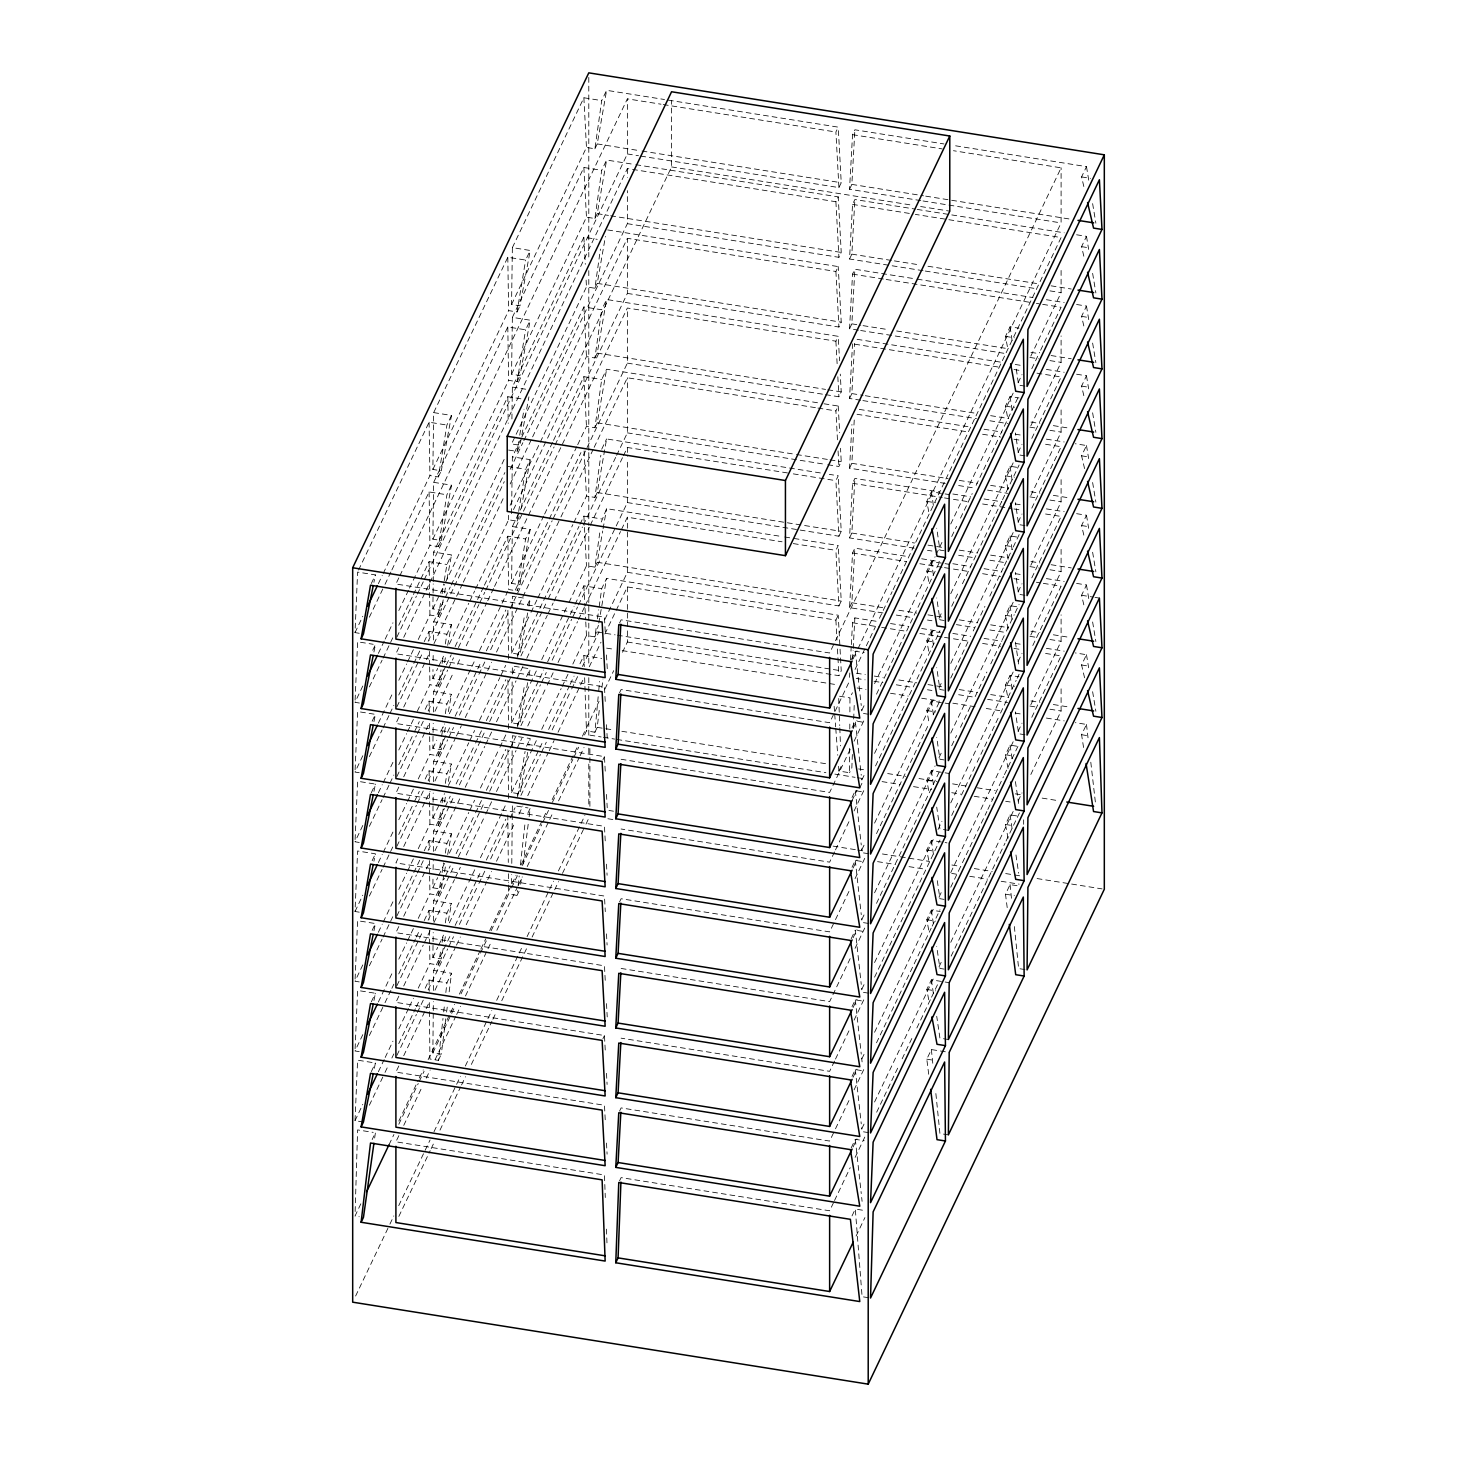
<?xml version="1.0" encoding="UTF-8"?>
<svg xmlns="http://www.w3.org/2000/svg" width="1457" height="1457" viewBox="0 0 1457 1457"><rect width="100%" height="100%" fill="white"/><g stroke="black" fill="none" stroke-linecap="round" stroke-linejoin="round"><path stroke-width="0.75" stroke-dasharray="5 3.75" d="M838.576 766.309L838.922 771.044L849.54 772.72L849.704 744.654M849.777 729.065L849.832 721.27M849.886 711.927L849.959 697.885L852.418 692.749M445.751 1018.807L441.289 1054.231L432.856 1052.883L433.257 1012.761M433.275 1010.539L433.366 1001.615M433.476 990.469L433.676 970.417L451.233 933.627M511.589 883.47L511.68 874.546M511.789 863.4L512.372 805.448M433.676 412.604L451.506 415.445L441.289 470.793L432.856 469.445L433.676 412.604L507.801 257.252L525.613 260.075L530.202 250.477L512.372 247.635L511.553 304.477L519.985 305.824L530.202 250.477M433.676 482.34L451.506 485.163L441.289 540.511L432.856 539.163L433.676 482.34L507.801 326.969L525.613 329.81L530.202 320.194L512.372 317.371L511.553 374.212L519.985 375.542L530.202 320.194M443.201 599.865L441.289 610.246L432.856 608.899L433.221 583.893M433.257 581.616L433.676 552.057L507.801 396.705L521.169 398.836M443.201 669.583L441.289 679.964L432.856 678.616L432.984 669.528M433.111 660.44L433.221 653.61M433.421 639.969L433.676 621.793L444.403 599.301M443.201 739.318L441.289 749.699L432.856 748.352L433.221 723.346M433.385 711.981L433.676 691.51L445.387 666.978M443.201 809.036L441.289 819.417L432.856 818.069L433.221 793.063M433.385 781.699L433.676 761.228L451.233 724.439M443.839 875.311L441.289 889.134L432.856 887.805L432.984 878.698M433.111 869.61L433.257 860.522M433.385 851.416L433.676 830.964L444.403 808.471M443.201 948.489L441.289 958.87L432.856 957.522L433.221 932.516M433.385 921.152L433.676 900.681L444.403 878.207M511.917 418.924L512.372 387.088L583.875 237.218L597.243 239.349M511.553 513.647L512.372 456.824L583.875 306.953L601.705 309.776L606.604 299.486L838.23 336.33L839.56 360.771M512.372 526.542L530.202 529.383L519.985 584.731L511.553 583.383L512.372 526.542L519.238 512.172M527.653 612.942L519.985 654.448L511.553 653.1L512.372 596.277L525.74 598.39M527.653 682.659L519.985 724.184L511.553 722.836L512.154 681.912M512.281 672.824L512.372 665.995L530.202 668.836L528.927 675.757M527.653 752.395L519.985 793.901L511.553 792.553L512.372 735.73L530.202 738.553L528.927 745.474M355.144 1211.514L357.602 1129.903L373.192 1132.38M852.363 754.471L851.853 767.857L849.54 772.72M853.365 727.735L854.203 705.425M359.223 633.285L355.016 632.611L357.602 572.091L375.414 574.914L373.921 582.308M355.107 700.088L357.602 641.808L373.192 644.285M355.107 769.824L357.602 711.544L375.414 714.367L373.921 721.761M355.107 839.542L357.602 781.262L375.414 784.103L373.921 791.479M359.223 912.173L355.016 911.517L357.602 850.997L375.414 853.82L373.921 861.196M355.107 978.995L357.602 920.715L375.414 923.556L373.921 930.932M355.107 1048.712L357.602 990.45L375.414 993.273L373.921 1000.649M363.449 1122.036L355.016 1120.688L357.602 1060.168L375.414 1063.009L373.921 1070.385M920.806 200.611L849.54 189.283L852.545 134.663L854.877 129.782L943.954 143.952M849.54 189.283L851.853 184.402L854.877 129.782M923.028 270.692L849.54 259L852.545 204.381L854.877 199.518L914.996 209.079M849.54 259L851.853 254.137L854.877 199.518M858.446 330.156L849.54 328.736L852.545 274.116L854.877 269.235L879.372 273.133M849.54 328.736L851.853 323.855L854.877 269.235M860.668 400.238L849.54 398.453L852.545 343.834M849.54 398.453L851.853 393.59L854.64 343.342M945.302 483.414L849.54 468.189L851.944 424.497M849.54 468.189L851.853 463.308L854.385 417.43M914.122 548.178L849.54 537.906L852.545 483.287L854.877 478.424L939.51 491.883M849.54 537.906L851.853 533.043L854.877 478.424M882.942 612.942L849.54 607.642L852.545 553.023L854.877 548.142L908.33 556.647M849.54 607.642L851.853 602.761L854.877 548.142M849.54 677.359L849.777 672.988M850.506 659.894L851.216 646.781M851.343 644.595L852.545 622.74L854.877 617.877L877.15 621.41M852.582 659.384L853.073 650.642M853.183 648.456L854.877 617.877M584.512 734.965L586.461 730.886L594.911 732.234L598.299 695.317M598.736 690.709L599.574 681.475M429.433 1011.632L429.924 1059.02L438.357 1060.368L443.001 1018.388M443.711 1011.923L444.604 1003.855M445.842 992.545L446.917 982.856L451.506 973.258L433.676 970.417M491.136 930.713L508.62 894.052L517.071 895.399L517.599 890.555M518.127 885.71L519.202 876.021M520.459 864.711L525.085 822.731M594.911 732.234L597.224 727.371L599.574 707.556M601.923 687.74L602.961 678.944M446.607 1012.05L447.681 1003.618M449.157 991.816L451.506 973.258M520.623 884.199L521.697 875.766M523.172 863.965L528.29 823.46M529.146 816.721L530.202 808.289L526.542 815.975M374.668 1138.026L375.414 1132.726L372.154 1139.593M511.553 304.477L586.461 147.448L594.911 148.796L601.705 100.606L606.604 90.316L664.519 99.513M511.553 374.212L586.461 217.166L594.911 218.514L601.705 170.323L606.604 160.033L633.34 164.295M521.26 438.357L519.985 445.277L511.553 443.93L586.461 286.902L594.911 288.249L600.43 249.092M547.541 438.193L586.461 356.619L594.911 357.967L601.705 309.776M577.701 444.713L586.461 426.355L594.911 427.702L601.705 379.512L606.604 369.222L818.178 402.861M573.821 522.589L586.461 496.072L594.911 497.42L600.849 455.258M568.958 602.506L586.461 565.808L594.911 567.137L600.011 531.004M601.286 521.97L606.604 508.675L782.555 536.65M572.838 664.082L586.461 635.525L594.911 636.873L596.605 624.816M597.461 618.806L598.736 609.773M599.155 606.749L601.705 588.683L606.604 578.393L838.23 615.218L839.924 646.343M383.227 573.457L429.924 475.583L438.357 476.913L446.917 425.043L451.506 415.445M409.49 588.136L429.924 545.3L438.357 546.648L446.917 494.779L451.506 485.163M418.25 639.496L429.924 615.036L438.357 616.366L441.034 600.157M442.108 593.673L443.711 583.947M444.239 580.706L446.917 564.496L451.506 554.898L433.676 552.057M417.285 711.271L429.924 684.754L438.357 686.101L441.034 669.892M442.108 663.409L443.183 656.925M445.314 643.958L446.917 634.232L451.506 624.616L433.676 621.793M418.25 778.949L429.924 754.471L438.357 755.819L441.034 739.61M441.58 736.368L443.183 726.642M445.314 713.675L446.917 703.95L451.506 694.352L433.676 691.51M432.856 469.445L508.62 310.614L517.071 311.944L525.613 260.075M418.25 848.684L429.924 824.207L438.357 825.554L441.034 809.345M442.108 802.862L443.183 796.378M445.314 783.411L446.917 773.685L451.506 764.069L433.676 761.228M432.856 539.163L508.62 380.332L517.071 381.679L525.613 329.81M418.25 918.402L429.924 893.924L438.357 895.272L441.034 879.063M442.108 872.579L443.711 862.854M445.314 853.128L446.917 843.403L451.506 833.805L433.676 830.964M508.62 450.067L517.071 451.397L518.674 441.671M519.73 435.188L524.01 409.253M418.25 988.137L429.924 963.66L438.357 965.008L441.034 948.798M442.108 942.315L443.183 935.831M445.314 922.864L446.917 913.138L451.506 903.522L433.676 900.681M475.601 589.029L508.62 519.785L517.071 521.132L518.127 514.649M518.674 511.407L525.613 469.263L530.202 459.647L512.372 456.824M530.202 529.383L525.613 538.981L517.071 590.85L519.985 584.731M517.599 657.344L524.556 615.2M517.599 727.061L524.556 684.917M517.599 796.797L525.085 751.411M594.911 148.796L597.224 143.915L606.604 90.316M594.911 218.514L597.224 213.651L606.604 160.033M594.911 288.249L597.224 283.368L605.438 236.471M594.911 357.967L597.224 353.104L606.604 299.486M594.911 427.702L597.224 422.821L606.604 369.222M594.911 497.42L597.224 492.557L606.604 438.939L820.418 472.942M594.911 567.137L597.224 562.275L602.706 531.004M603.089 528.764L606.604 508.675M594.911 636.873L598.408 625.308M598.791 623.068L606.604 578.393M444.476 592.944L445.751 586.024M447.026 579.103L451.506 554.898M444.476 662.662L445.751 655.759M447.681 645.378L451.506 624.616M444.476 732.397L445.751 725.477M448.319 711.635L451.506 694.352M444.476 802.115L445.751 795.194M448.319 781.371L451.506 764.069M521.897 434.896L528.927 396.85M444.476 871.851L445.751 864.93M447.681 854.549L451.506 833.805M521.26 508.074L530.202 459.647M444.476 941.568L445.751 934.647M448.319 920.824L451.506 903.522M528.927 606.021L530.202 599.1L526.542 606.786M373.921 652.026L375.414 644.65L372.154 651.516M358.568 570.033L429.087 422.22L446.917 425.043M512.372 247.635L583.875 97.765L601.705 100.606M371.335 583.492L375.414 574.914M355.016 632.611L362.793 616.293M378.365 583.656L382.244 575.497M369.35 617.185L384.047 586.388M385.012 584.33L390.895 572.018M391.878 569.96L429.087 491.938L446.917 494.779M512.372 317.371L583.875 167.5L601.705 170.323M438.357 476.913L441.289 470.793M517.071 311.944L519.985 305.824M398.836 577.864L395.903 584.002L604.455 617.167L605.292 632.739M399.819 575.825L627.366 98.857L661.004 104.194M362.793 686.01L355.016 702.329L363.449 703.676M378.365 653.392L384.193 641.153M385.176 639.113L392.953 622.795M398.799 610.556L408.525 590.176M369.35 686.903L382.08 660.221M383.064 658.163L393.827 635.58M398.726 625.308L412.44 596.569M413.424 594.511L429.087 561.673L446.917 564.496M438.357 546.648L441.289 540.511M517.071 381.679L519.985 375.542M396.887 637.055L416.411 596.113M417.394 594.074L423.259 581.798M424.224 579.74L627.366 153.95L627.366 98.857M398.836 647.6L395.903 653.738L604.455 686.903L605.292 702.456M403.716 637.365L425.207 592.325M426.173 590.285L627.366 168.575L835.899 201.74L838.23 196.877L635.562 164.641M372.154 721.233L375.414 714.367M362.793 755.746L355.016 772.064L359.223 772.72M378.365 723.109L392.953 692.53M398.799 680.292L406.576 663.973M407.541 661.933L413.387 649.695M432.856 608.899L444.512 584.457M445.478 582.418L504.741 458.208M369.35 756.638L382.08 729.939M383.064 727.881L388.946 715.569M389.911 713.511L393.827 705.297M398.726 695.044L420.272 649.877M424.206 641.663L429.087 631.391L446.917 634.232M445.387 597.261L450.249 587.025M451.233 584.986L504.869 472.56M438.357 616.366L441.289 610.246M517.071 451.397L519.985 445.277M396.887 706.791L423.259 651.516M428.139 641.28L504.304 481.611M510.169 469.318L522.863 442.709M523.846 440.67L627.366 223.668L627.366 190.612M398.836 717.318L395.903 723.455L604.455 756.62L605.42 774.414M403.716 707.082L430.088 651.807M433.986 643.63L462.306 584.257M463.29 582.217L504.304 496.236M510.169 483.961L531.659 438.921M532.625 436.863L627.366 238.311L835.899 271.476L838.23 266.595L606.604 229.769M371.335 792.681L375.414 784.103M510.15 505.269L671.568 166.918L671.568 100.606M362.793 825.463L355.016 841.782L359.223 842.456M378.365 792.845L382.244 784.686M383.227 782.646L392.953 762.248M398.799 750.009L406.576 733.691M407.541 731.651L413.387 719.43M432.856 678.616L437.701 668.435M438.684 666.414L443.529 656.215M449.357 644.012L468.79 603.271M469.773 601.249L474.618 591.068M513.501 509.586L546.575 440.233M369.35 826.356L382.08 799.674M383.064 797.616L388.946 785.287M389.911 783.247L393.827 775.033M398.726 764.761L413.424 733.964M414.407 731.924L419.306 721.652M425.171 709.34L429.087 701.127L446.917 703.95M446.352 664.938L451.233 654.721M455.13 646.544L476.585 601.559M477.568 599.519L483.414 587.262M484.398 585.222L507.801 536.158L525.613 538.981M520.222 510.114L552.531 442.363M553.514 440.324L583.875 376.671L601.705 379.512M438.357 686.101L441.289 679.964M517.071 521.132L519.985 514.995M396.887 776.508L416.411 735.566M417.394 733.527L423.259 721.251M428.139 711.016L447.663 670.074M448.647 668.016L453.528 657.781M458.409 647.545L478.916 604.564M479.899 602.506L484.78 592.27M485.746 590.231L554.115 446.935M555.099 444.895L627.366 293.403L627.366 238.311M398.836 787.053L395.903 793.191L604.455 826.356L605.42 844.131M403.716 776.818L425.207 731.778M426.173 729.72L429.105 723.583M434.969 711.307L453.528 672.405M457.425 664.228L460.357 658.072M466.222 645.797L486.729 602.816M487.713 600.758L493.559 588.482M494.542 586.424L627.366 308.028L835.899 341.193L838.23 336.33M372.154 860.686L375.414 853.82M355.016 911.517L362.793 895.199M378.365 862.562L382.244 854.403M383.227 852.363L392.953 831.983M398.799 819.745L406.576 803.426M407.541 801.386L413.387 789.148M432.856 748.352L436.736 740.211M440.615 732.051L444.512 723.91M449.357 713.73L475.601 658.746M479.48 650.605L507.655 591.542M511.553 583.383L543.661 516.088M544.627 514.048L576.735 446.753M369.35 896.073L382.08 869.392M383.064 867.334L393.827 844.75M398.726 834.497L413.424 803.699M414.407 801.641L419.306 791.37M425.171 779.058L429.087 770.844L446.917 773.685M455.13 716.261L481.466 661.077M486.347 650.86L505.852 609.973M515.323 590.103L580.942 452.562M438.357 755.819L441.289 749.699M396.887 846.244L416.411 805.302M417.394 803.244L423.259 790.969M428.139 780.733L447.663 739.792M448.647 737.752L453.528 727.517M459.392 715.223L477.932 676.339M478.916 674.281L484.78 662.006M490.645 649.713L509.185 610.829M510.169 608.771L552.167 520.75M553.132 518.71L627.366 363.121L627.366 308.028M397.852 858.829L395.903 862.908L604.455 896.073L605.292 911.645M403.716 846.535L425.207 801.496M426.173 799.456L430.088 791.26M434.969 781.025L455.476 738.043M456.46 736.004L461.341 725.768M465.238 717.572L486.729 672.533M487.713 670.493L491.61 662.298M496.491 652.062L559.98 519.002M560.945 516.962L593.181 449.412M594.146 447.354L627.366 377.764L815.72 407.705M372.154 930.404L375.414 923.556M601.705 449.23L606.604 438.939M362.793 964.916L355.016 981.235L359.223 981.909M378.365 932.298L382.244 924.139M383.227 922.099L392.953 901.701M398.799 889.462L406.576 873.144M407.541 871.104L413.387 858.883M432.856 818.069L444.512 793.646M448.392 785.487L468.79 742.724M469.773 740.702L474.618 730.503M479.48 720.323L499.878 677.56M500.862 675.538L505.706 665.357M511.553 653.1L530.038 614.362M531.004 612.322L536.85 600.084M537.815 598.044L572.838 524.629M369.35 965.809L382.08 939.109M383.064 937.07L393.827 914.486M398.726 904.214L420.272 859.047M424.206 850.833L429.087 840.58L446.917 843.403M445.387 806.431L450.249 796.214M456.114 783.939L474.636 745.11M475.619 743.07L481.466 730.795M486.347 720.578L505.852 679.691M517.271 655.723L578.975 526.396M579.959 524.338L583.875 516.124L601.705 518.965M438.357 825.554L441.289 819.417M396.887 915.961L416.411 875.02M417.394 872.98L423.259 860.686M428.139 850.451L454.493 795.194M459.392 784.959L484.78 731.724M489.661 721.488L516.033 666.213M520.914 655.978L547.286 600.721M548.251 598.663L582.436 527.015M583.419 524.975L615.637 457.425M616.621 455.367L627.366 432.856L627.366 377.764M398.836 926.506L395.903 932.644L604.455 965.809L605.292 981.362M403.716 916.271L430.088 860.996M434.969 850.761L460.357 797.525M465.238 787.29L484.78 746.348M485.746 744.308L491.61 732.033M496.491 721.798L516.033 680.856M516.998 678.798L522.863 666.523M526.778 658.327L547.286 615.346M548.251 613.288L553.132 603.052M554.115 601.013L589.265 527.325M590.249 525.267L622.485 457.717M623.45 455.677L627.366 447.481L791.06 473.507M371.335 1001.851L375.414 993.273M526.542 676.522L530.202 668.836M362.793 1034.652L355.016 1050.971L359.223 1051.626M378.365 1002.015L392.953 971.437M398.799 959.198L406.576 942.879M407.541 940.84L413.387 928.601M432.856 887.805L437.701 877.624M438.684 875.584L444.512 863.364M449.357 853.183L468.79 812.46M469.773 810.42L474.618 800.239M480.446 788.018L498.913 749.335M499.878 747.295L506.69 733.035M511.553 722.836L536.85 669.819M541.713 659.62L567.975 604.546M369.35 1035.526L384.047 1004.747M385.012 1002.689L390.895 990.359M391.878 988.32L393.827 984.203M398.726 973.95L415.391 939.037M416.356 936.997L419.306 930.823M424.206 920.569L429.087 910.297L446.917 913.138M445.387 876.167L450.249 865.932M456.114 853.675L474.636 814.827M475.619 812.787L481.466 800.53M486.347 790.295L505.852 749.426M517.271 725.459L543.716 670.02M547.632 661.806L574.076 606.385M575.06 604.327L583.875 585.841L601.705 588.683M438.357 895.272L441.289 889.134M396.887 985.697L423.259 930.422M428.139 920.187L454.493 864.912M458.409 856.734L484.78 801.459M489.661 791.224L509.185 750.282M510.169 748.224L516.033 735.949M520.914 725.713L540.438 684.772M541.421 682.732L546.302 672.497M552.167 660.203L571.69 619.261M572.674 617.222L577.555 606.986M578.538 604.928L627.366 502.574L627.366 458.5M398.836 996.224L395.903 1002.361L604.455 1035.526L605.42 1053.32M403.716 985.988L423.259 945.047M424.224 943.007L430.088 930.713M433.986 922.536L454.493 879.536M455.476 877.496L460.357 867.261M466.222 854.968L484.78 816.084M485.746 814.026L491.61 801.751M496.491 791.515L516.033 750.574M516.998 748.534L521.879 738.298M527.744 726.005L546.302 687.121M547.286 685.063L553.132 672.788M558.013 662.553L577.555 621.611M578.538 619.571L584.384 607.278M585.368 605.238L620.518 531.532M621.502 529.492L627.366 517.217L782.081 541.804M371.335 1071.587L375.414 1063.009M526.542 746.239L530.202 738.553M355.016 1120.688L362.793 1104.37M378.365 1071.751L384.193 1059.512M385.176 1057.472L392.953 1041.154M398.799 1028.915L408.525 1008.517M409.49 1006.477L413.387 998.336M432.856 957.522L437.701 947.341M438.684 945.302L443.529 935.121M449.357 922.9L467.824 884.217M468.79 882.177L475.601 867.935M480.446 857.754L505.706 804.792M511.553 792.553L536.85 739.537M541.713 729.338L561.164 688.56M562.147 686.52L567.975 674.281M369.35 1105.262L384.047 1074.465M385.012 1072.407L387.963 1066.251M391.878 1058.037L393.827 1053.939M398.726 1043.667L415.391 1008.772M416.356 1006.714L419.306 1000.558M425.171 988.228L429.087 980.033L446.917 982.856M455.13 925.45L481.466 870.248M486.347 860.031L505.852 819.144M517.271 795.176L538.817 750.009M539.8 747.969L542.751 741.795M548.615 729.483L569.195 686.374M570.161 684.316L574.076 676.103M579.959 663.791L583.875 655.577L601.705 658.418M438.357 965.008L441.289 958.87M640.716 156.081L838.922 187.589L835.899 132.022L838.23 127.141L666.741 99.877M396.887 1055.414L416.411 1014.473M417.394 1012.433L423.259 1000.139M428.139 989.904L447.663 948.962M448.647 946.923L453.528 936.687M459.392 924.412L477.932 885.51M478.916 883.47L484.78 871.177M490.645 858.902L509.185 820M510.169 817.96L515.05 807.724M520.914 795.431L540.438 754.489M541.421 752.449L546.302 742.214M552.167 729.939L570.725 691.037M571.69 688.997L578.538 674.664M582.436 666.468L599.046 631.664M604.892 619.389L627.366 572.31L627.366 517.217M398.836 1065.959L395.903 1072.097L604.455 1105.262L605.292 1120.815M403.716 1055.724L425.207 1010.684M426.173 1008.626L429.105 1002.489M434.969 990.214L455.476 947.214M456.46 945.174L460.357 936.978M466.222 924.703L486.729 881.722M487.713 879.664L491.61 871.486M496.491 861.251L515.05 822.349M518.965 814.153L522.863 805.976M527.744 795.741L548.251 752.741M549.234 750.701L554.115 740.466M558.013 732.27L584.384 677.013M589.265 666.778L600.994 642.209M604.892 634.014L627.366 586.934L835.899 620.099L838.23 615.218M619.553 623.068L621.101 619.826L829.634 652.991L834.515 642.756M838.922 187.589L841.235 182.726L838.23 127.141M398.836 1121.052L418.359 1080.111M419.343 1078.053L423.259 1069.875M428.139 1059.64L449.612 1014.6M450.595 1012.56L454.493 1004.365M459.392 994.129L479.899 951.148M480.865 949.09L485.746 938.854M489.661 930.677L511.152 885.637M512.117 883.598L516.033 875.402M520.914 865.167L547.286 809.892M552.167 799.656L577.555 746.439M582.436 736.204L599.046 701.4M604.892 689.125L613.688 670.694M622.485 652.262L627.366 642.027L627.366 628.805M360.844 1203.81L355.016 1216.049L359.223 1216.722M389.055 1144.674L393.936 1134.475M398.799 1124.276L418.25 1083.498M419.215 1081.458L424.096 1071.259M432.856 1052.883L455.185 1006.058M461.031 993.838L479.48 955.136M480.446 953.115L486.274 940.894M511.553 887.914L517.381 875.693M522.262 865.494L541.713 824.698M542.678 822.659L548.524 810.42M552.422 802.279L572.838 759.443M573.821 757.403L578.684 747.204M398.854 1135.659L395.903 1141.814L604.455 1174.979L605.292 1197.545M403.753 1125.387L422.366 1086.357M426.282 1078.144L430.197 1069.93M435.097 1059.658L455.677 1016.531M456.66 1014.473L460.576 1006.259M465.475 995.987L487.039 950.802M488.004 948.762L490.954 942.588M496.837 930.276L517.399 887.149M518.382 885.091L522.298 876.877M527.197 866.605L548.761 821.42M549.744 819.362L552.677 813.206M558.559 800.876L579.139 757.749M580.105 755.691L584.038 747.477M438.357 1060.368L441.289 1054.231M517.071 895.399L519.02 891.302M619.553 692.785L621.101 689.543L829.634 722.708L850.141 679.727M627.366 223.668L838.922 257.324L841.235 252.443L838.23 196.877M602.907 759.88L604.455 756.62M355.617 1296.02L388.928 1226.193M389.911 1224.135L393.827 1215.921M398.726 1205.649L430.088 1139.939M434.004 1131.725L460.448 1076.286M465.348 1066.014L491.792 1010.575M496.691 1000.303L522.171 946.904M527.07 936.651L548.615 891.465M549.599 889.407L553.514 881.194M558.413 870.922L584.876 815.483M398.854 1216.395L430.197 1150.666M431.181 1148.608L434.113 1142.452M439.996 1130.122L460.576 1086.995M461.559 1084.955L465.475 1076.723M471.358 1064.411L491.938 1021.284M492.903 1019.226L495.854 1013.07M501.736 1000.74L527.197 947.341M532.096 937.07L553.66 891.884M554.643 889.826L558.559 881.612M562.475 873.399L585.004 826.155M585.987 824.116L588.938 817.942M627.366 293.403L838.922 327.042L841.235 322.179L838.23 266.595M825.554 394.647L838.922 396.778L841.235 391.897L840.27 374.121M837.465 439.814L835.899 410.91L838.23 406.048L820.418 403.207M619.553 901.974L621.101 898.732L829.634 931.879L834.515 921.644M827.776 464.728L838.922 466.495L841.235 461.632L840.525 448.282M627.366 502.574L838.922 536.231L835.899 480.646L838.23 475.765L829.324 474.363M838.922 536.231L841.235 531.35L838.23 475.765M602.907 1038.768L604.455 1035.526M627.366 572.31L838.922 605.948L835.899 550.364L838.23 545.501L793.683 538.416M838.922 605.948L841.235 601.085L838.23 545.501M835.498 640.698L1061.097 167.828L953.461 150.708M619.553 1111.145L621.101 1107.903L829.634 1141.068L834.515 1130.832M627.366 642.027L838.922 675.684L841.235 670.803L840.033 648.565M851.198 659.802L855.295 651.224L864.201 652.645M928.71 511.644L926.798 501.354L931.387 491.756L949.199 494.579M1007.406 346.675L1005.494 336.385L1010.083 326.787L1018.989 328.207M1083.826 186.514L1081.586 176.916L1086.485 166.626L952.86 145.372M853.073 658.946L856.989 650.769M857.954 648.711L1061.097 222.921L1061.097 167.828M855.04 669.492L875.548 626.492M879.445 618.314L892.139 591.688M893.123 589.648L1061.097 237.546L915.342 214.379M619.553 1180.88L621.101 1177.62L829.634 1210.785L833.568 1202.571M852.017 727.826L855.295 720.96L861.251 775.215M928.71 581.379L926.798 571.089L931.387 561.473L949.199 564.314M1007.406 416.411L1005.494 406.121L1010.083 396.504L1018.989 397.925M1083.826 256.232L1081.586 246.634L1086.485 236.344L1075.357 234.577M853.073 728.682L856.989 720.487M861.87 710.251L864.802 704.113M874.564 683.643L935.121 556.72M936.086 554.68L941.951 542.386M950.747 523.974L1013.234 392.953M1018.115 382.717L1022.031 374.54M1030.828 356.109L1061.097 292.657L1061.097 268.398M838.922 771.044L841.235 766.163M850.141 749.444L829.634 792.426L621.101 759.279M854.057 741.249L864.802 718.738M876.513 694.169L940.002 561.109M951.712 536.54L956.593 526.305M960.509 518.127L972.22 493.559M976.135 485.363L990.778 454.675M991.762 452.617L999.575 436.244M1000.54 434.204L1019.099 395.302M1031.793 368.694L1039.606 352.321M1040.589 350.263L1061.097 307.281L1036.419 303.347M852.017 797.544L855.295 790.677L864.201 792.098M928.71 651.097L926.798 640.807L931.387 631.209L940.293 632.611M1008.044 489.552L1005.494 475.838L1010.083 466.24L1018.989 467.661M1083.826 325.967L1081.586 316.369L1086.485 306.079L1075.357 304.294M852.108 800.458L856.989 790.222M861.87 779.987L864.802 773.831M874.564 753.36L934.137 628.495M939.018 618.26L941.951 612.122M950.747 593.691L1013.234 462.689M1018.115 452.453L1022.031 444.258M1030.828 425.826L1061.097 362.374L1061.097 335.93M859.776 787.836L862.089 782.974L861.67 779.094M834.515 851.926L829.634 862.162L621.101 828.997M835.498 849.886L850.141 819.18M854.057 810.984L864.802 788.474M875.548 765.945L940.002 630.845M951.712 606.276L957.577 594.001M962.458 583.765L976.135 555.099M977.101 553.059L1001.524 501.882M1002.507 499.824L1019.099 465.02M1031.793 438.411L1061.097 376.999L1036.419 373.083M852.017 867.279L855.295 860.413L864.201 861.834M928.71 720.814L926.798 710.542L931.387 700.926L949.199 703.767M1008.044 559.288L1005.494 545.574L1010.083 535.957L1018.989 537.378M1083.826 395.685L1081.586 386.087L1086.485 375.797L1075.357 374.03M853.073 868.135L856.989 859.94M861.87 849.704L864.802 843.567M874.564 823.096L934.137 698.231M939.018 687.995L941.951 681.84M950.747 663.427L1013.234 532.406M1018.115 522.171L1022.031 513.993M1030.828 495.562L1061.097 432.11L1061.097 407.851M835.498 919.604L850.141 888.897M855.04 878.662L864.802 858.191M876.513 833.623L929.256 723.091M933.154 714.895L940.002 700.562M950.747 678.051L969.287 639.149M973.203 630.972L984.914 606.403M989.795 596.168L1003.472 567.502M1004.456 565.462L1012.269 549.089M1013.234 547.031L1020.082 532.697M1031.793 508.147L1061.097 446.734L1043.157 443.875M851.198 938.709L855.295 930.131L861.251 984.404M928.71 790.55L926.798 780.26L931.387 770.662L949.199 773.485M1008.044 629.005L1005.494 615.291L1010.083 605.693L1018.989 607.114M1084.573 468.608L1081.586 455.822L1086.485 445.532L1075.357 443.748M853.073 937.853L856.989 929.675M861.87 919.44L864.802 913.284M874.564 892.813L935.121 765.908M939.018 757.713L941.951 751.575M950.747 733.144L1013.234 602.142M1018.115 591.906L1022.031 583.711M1030.828 565.28L1061.097 501.827L1061.097 477.586M850.141 958.615L829.634 1001.615L621.101 968.45M855.04 948.38L864.802 927.909M876.513 903.358L932.189 786.671M933.154 784.631L940.002 770.298M951.712 745.729L956.593 735.494M960.509 727.298L970.271 706.827M975.152 696.592L986.881 672.041M990.778 663.846L1005.421 633.139M1006.405 631.1L1014.218 614.708M1015.201 612.668L1019.099 604.473M1031.793 577.864L1061.097 516.452L1043.157 513.611M852.017 1006.714L855.295 999.866L864.201 1001.287M928.71 860.267L926.798 849.996L931.387 840.379L946.977 842.856M1007.406 695.317L1005.494 685.027L1010.083 675.411L1018.989 676.831M1083.826 535.138L1081.586 525.54L1086.485 515.25L1075.357 513.483M853.073 1007.588L856.989 999.393M861.87 989.157L864.802 983.02M874.564 962.549L934.137 837.666M938.035 829.488L941.951 821.293M950.747 802.88L1013.234 671.859M1018.115 661.624L1022.031 653.428M1030.828 635.015L1061.097 571.545L1061.097 547.304M834.515 1061.097L829.634 1071.332L621.101 1038.167M835.498 1059.057L850.141 1028.351M854.057 1020.155L864.802 997.644M874.564 977.173L940.002 840.015M951.712 815.446L957.577 803.171M961.474 794.976L976.135 764.269M977.101 762.23L999.575 715.15M1000.54 713.092L1016.166 680.346M1017.15 678.306L1019.099 674.209M1032.776 645.542L1061.097 586.188L1036.419 582.254M852.017 1076.45L855.295 1069.584L864.201 1071.004M928.71 930.003L926.798 919.713L931.387 910.115L940.293 911.517M1008.044 768.458L1005.494 754.744L1010.083 745.146L1018.989 746.549M1083.826 604.855L1081.586 595.276L1086.485 584.986L1075.357 583.201M853.073 1077.306L856.989 1069.128M861.87 1058.893L864.802 1052.737M874.564 1032.266L934.137 907.401M939.018 897.166L941.951 891.028M950.747 872.597L1013.234 741.595M1018.115 731.359L1022.031 723.164M1030.828 704.733L1061.097 641.28L1061.097 614.836M835.498 1128.774L850.141 1098.068M854.057 1089.891L864.802 1067.362M876.513 1042.811L931.205 928.164M932.189 926.124L940.002 909.751M950.747 887.222L961.474 864.711M962.458 862.653L986.881 811.476M987.846 809.436L1003.472 776.69M1004.456 774.632L1018.115 745.984M1031.793 717.318L1061.097 655.905L1043.157 653.046M851.198 1147.897L855.295 1139.319L864.201 1140.74M928.71 999.721L926.798 989.449L931.387 979.832L949.199 982.674M1008.044 838.194L1005.494 824.48L1010.083 814.864L1018.989 816.284M1084.573 677.796L1081.586 664.993L1086.485 654.703L1075.357 652.936M853.073 1147.041L856.989 1138.846M861.87 1128.61L864.802 1122.473M874.564 1102.002L934.137 977.119M939.018 966.883L941.951 960.746M950.747 942.333L1013.234 811.312M1018.115 801.077L1022.031 792.881M1030.828 774.468L1061.097 710.998L1061.097 686.757M834.533 1200.513L850.214 1167.658M855.113 1157.386L864.912 1136.861M876.677 1112.201L898.222 1067.016M902.156 1058.802L912.92 1036.218M916.854 1028.005L930.568 999.247M931.551 997.189L938.399 982.819M951.148 956.12L1005.02 843.148M1006.004 841.09L1019.718 812.35M852.017 1215.903L855.295 1209.037L861.251 1285.73M928.71 1074.264L926.798 1059.166L931.387 1049.568L949.199 1052.391M1007.206 907.62L1005.494 894.197L1010.083 884.599L1018.989 886.002M1083.571 747.514L1081.586 734.729L1086.485 724.439L1075.357 722.654M856.097 1236.064L864.912 1217.597M663.245 104.558L835.899 132.022M852.545 134.663L942.242 148.924M1081.586 176.916L1090.492 178.337M597.224 143.915L639.769 150.69M642.009 151.036L841.235 182.726M851.853 184.402L923.501 195.803M925.741 196.149L1069.019 218.932M627.366 153.95L638.494 155.717M923.028 200.975L1061.097 222.921M671.568 166.918L911.645 205.091M920.624 206.53L949.782 211.156M917.236 209.426L1064.211 232.81M852.545 204.381L913.102 214.015M1081.586 246.634L1088.27 247.708M597.224 213.651L608.425 215.417M610.665 215.782L841.235 252.443M851.853 254.137L892.158 260.548M894.398 260.894L919.021 264.81M927.982 266.249L1039.916 284.042M1051.098 285.827L1071.259 289.014M925.25 271.038L1036.601 288.759M1049.951 290.872L1061.097 292.657M881.594 273.497L914.996 278.797M917.236 279.161L1033.031 297.574M1046.399 299.705L1064.211 302.528M852.545 274.116L883.944 279.107M886.184 279.471L1034.179 303.001M1081.586 316.369L1088.27 317.426M1005.494 336.385L1014.4 337.805M597.224 283.368L841.235 322.179M851.853 323.855L860.814 325.293M863.054 325.64L887.677 329.555M896.638 330.976L1006.332 348.423M1030.955 352.339L1037.675 353.414M1051.098 355.544L1071.259 358.75M860.668 330.502L1005.421 353.523M1029.917 357.42L1038.823 358.841M1049.951 360.608L1061.097 362.374M857.098 339.317L1001.851 362.338M1015.219 364.469L1021.903 365.525M1046.399 369.422L1064.211 372.264M854.785 344.198L1000.54 367.383M1013.999 369.513L1020.738 370.588M1081.586 386.087L1088.27 387.161M1024.963 386.123L1018.643 385.122L1015.966 366.891M1005.494 406.121L1014.4 407.541M597.224 353.104L825.573 389.401M827.813 389.766L841.235 391.897M851.853 393.59L863.054 395.375M865.294 395.721L977.228 413.515M990.651 415.664L1008.572 418.505M1030.955 422.075L1039.916 423.495M1053.338 425.626L1069.019 428.121M627.366 363.121L823.332 394.301M862.89 400.584L976.463 418.651M989.831 420.763L1007.643 423.605M1029.917 427.138L1036.601 428.212M1049.951 430.325L1061.097 432.11M859.32 409.399L970.69 427.101M984.04 429.232L1001.851 432.073M1015.219 434.186L1021.903 435.261M1046.399 439.158L1064.211 441.981M817.96 408.069L835.899 410.91M857.026 414.28L966.92 431.746M982.601 434.241L1000.54 437.1M1013.999 439.231L1020.738 440.305M1081.586 455.822L1088.27 456.879M1024.963 455.841L1018.643 454.839L1015.42 432.966M512.372 387.088L525.74 389.219M1005.494 475.838L1014.4 477.259M597.224 422.821L794.229 454.147M796.469 454.511L827.813 459.483M830.053 459.847L841.235 461.632M851.853 463.308L948.125 478.625M959.325 480.409L977.228 483.25M990.651 485.381L1008.572 488.241M1030.955 491.792L1039.916 493.213M1053.338 495.362L1069.019 497.839M627.366 432.856L825.554 464.364M958.651 485.545L974.241 488.022M987.609 490.135L1007.643 493.322M1029.917 496.873L1036.601 497.93M1049.951 500.061L1061.097 501.827M952.86 493.996L970.69 496.837M984.04 498.968L1001.851 501.791M1015.219 503.922L1021.903 504.978M1046.399 508.875L1064.211 511.717M793.3 473.871L835.899 480.646M852.545 483.287L942.242 497.547M944.482 497.912L951.221 498.986M953.461 499.332L969.16 501.827M982.601 503.976L1011.759 508.602M1013.999 508.967L1020.738 510.041M1081.586 525.54L1088.27 526.596M926.798 501.354L935.704 502.774M1024.963 525.576L1018.643 524.575L1015.42 502.701M507.801 466.422L525.613 469.263M1005.494 545.574L1012.178 546.63M597.224 492.557L841.235 531.35M851.853 533.043L914.541 543.006M927.982 545.137L943.644 547.632M959.325 550.127L977.228 552.968M990.651 555.117L1008.572 557.958M1030.955 561.528L1039.916 562.948M1051.098 564.715L1071.259 567.92M944.154 550.746L939.929 550.09L936.724 528.199M927.472 550.309L931.934 551.019M958.651 555.263L974.241 557.74M989.831 560.216L1005.421 562.693M1029.917 566.591L1038.823 568.011M1049.951 569.778L1061.097 571.545M784.777 536.996L791.461 538.07M921.68 558.778L939.51 561.601M952.86 563.732L970.69 566.554M984.04 568.685L1001.851 571.526M1015.219 573.639L1021.903 574.714M1046.399 578.611L1064.211 581.434M793.3 543.588L835.899 550.364M852.545 553.023L906.363 561.582M919.822 563.713L942.242 567.283M944.482 567.629L951.221 568.704M953.461 569.068L969.16 571.563M982.601 573.694L1000.54 576.553M1013.999 578.684L1020.738 579.759M1081.586 595.276L1092.714 597.042M1094.954 597.388L1099.398 598.098M926.798 571.089L933.482 572.146M1024.963 595.294L1018.643 594.292L1015.42 572.419M1005.494 615.291L1012.178 616.366M597.224 562.275L841.235 601.085M851.853 602.761L885.437 608.097M898.878 610.246L916.781 613.087M927.982 614.872L943.644 617.367M959.325 619.862L977.228 622.704M990.651 624.834L1008.572 627.694M1030.955 631.245L1039.916 632.666M1053.338 634.797L1069.019 637.292M944.154 620.482L939.929 619.808L936.724 597.935M896.31 615.073L911.882 617.549M927.472 620.026L931.934 620.737M956.429 624.634L974.241 627.475M989.831 629.952L1005.421 632.429M1029.917 636.327L1036.601 637.383M1049.951 639.514L1061.097 641.28M890.5 623.541L908.33 626.364M921.68 628.495L939.51 631.336M952.86 633.449L970.69 636.29M984.04 638.421L1001.851 641.244M1015.219 643.375L1021.903 644.431M1046.399 648.329L1064.211 651.17M852.545 622.74L879.463 627.02M881.704 627.384L906.363 631.3M919.822 633.449L942.242 637M944.482 637.365L951.221 638.439M953.461 638.785L969.16 641.28M982.601 643.429L1000.54 646.271M1013.999 648.42L1020.738 649.494M1081.586 664.993L1088.27 666.049M926.798 640.807L933.482 641.881M512.846 590.176L508.62 589.52L507.801 536.158M1005.494 685.027L1014.4 686.447M597.224 631.992L615.127 634.851M617.367 635.197L841.235 670.803M856.334 673.207L865.294 674.627M874.255 676.048L883.197 677.469M898.878 679.964L916.781 682.823M927.982 684.59L943.644 687.085M959.325 689.58L977.228 692.421M990.651 694.57L1008.572 697.411M1030.955 700.963L1039.916 702.401M1053.338 704.532L1069.019 707.027M944.154 690.199L939.929 689.525L936.724 667.652M856.224 678.434L865.13 679.836M874.036 681.257L882.942 682.677M896.31 684.808L911.882 687.285M927.472 689.762L931.934 690.472M958.651 694.716L974.241 697.193M987.609 699.324L1007.643 702.511M1029.917 706.044L1036.601 707.119M1049.951 709.231L1061.097 710.998M606.604 648.128L613.288 649.185M622.194 650.605L838.23 684.954M857.098 687.959L866.004 689.361M890.5 693.259L908.33 696.1M921.68 698.231L939.51 701.054M952.86 703.185L977.356 707.082M986.28 708.484L1001.851 710.98M1015.219 713.092L1021.903 714.167M1046.399 718.064L1064.211 720.887M839.56 696.227L849.959 697.885M1081.586 734.729L1088.27 735.785M926.798 710.542L935.704 711.963M1024.963 734.747L1018.643 733.745L1015.42 711.872M868.427 714.258L862.089 713.238L861.67 709.359M857.517 721.306L864.201 722.381M1005.494 754.744L1012.178 755.819M944.154 759.935L939.929 759.261L936.724 737.388M597.224 727.371L612.905 729.848M621.848 731.287L827.813 764.033M858.574 768.932L865.294 769.988M887.677 773.558L905.58 776.399M919.021 778.53L936.924 781.389M952.605 783.866L966.027 786.015M977.228 787.782L995.131 790.641M1015.292 793.846L1021.994 794.903M1042.156 798.108L1057.818 800.603M926.798 780.26L933.482 781.334M589.903 735.148L601.14 736.951M603.398 737.297L614.635 739.081M616.876 739.446L825.882 772.684M834.879 774.104L855.095 777.328M857.335 777.692L864.092 778.748M882.068 781.608L900.044 784.467M913.521 786.616L931.497 789.475M951.731 792.699L960.728 794.12M974.205 796.269L992.181 799.128M1005.676 801.277L1010.156 801.987M1005.494 824.48L1012.178 825.536M948.38 830.326L939.929 828.978L936.724 807.105M926.798 849.996L933.482 851.052M608.953 810.474L613.452 811.185M833.094 846.116L855.514 849.686M857.754 850.05L864.475 851.107M882.414 853.966L898.095 856.461M900.353 856.807L929.475 861.451M951.895 865.003L960.855 866.441M974.314 868.572L992.235 871.432M1005.694 873.563L1012.415 874.637M1014.655 874.983L1021.375 876.058M1037.074 878.553L1102.075 888.897M868.427 853.693L862.089 852.691L861.67 848.812M607.897 818.743L614.635 819.817M877.569 861.633L895.545 864.493M909.041 866.642L924.758 869.137M951.731 873.435L956.229 874.145M969.706 876.294L987.682 879.154M1001.178 881.285L1019.153 884.144M516.834 806.158L527.98 807.925M1005.494 894.197L1014.4 895.618M944.154 899.388L939.929 898.714L937.27 880.483M926.798 919.713L935.704 921.134M868.427 923.428L862.089 922.427L861.67 918.547M857.517 930.495L864.201 931.551M1024.963 969.561L1018.643 968.559L1014.363 926.579M944.154 969.105L939.929 968.431L936.724 946.558M926.798 989.449L935.704 990.851M868.427 993.146L862.089 992.144L861.67 988.265M948.38 1039.515L939.929 1038.167L936.724 1016.294M926.798 1059.166L933.482 1060.241M948.38 1134.876L939.929 1133.528L935.667 1091.548M868.427 1132.599L862.089 1131.597L861.67 1127.718M857.517 1209.401L864.201 1210.457M868.427 1297.695L862.089 1296.694L861.397 1287.551M1086.485 166.626L1089.016 181.852M1092.623 203.616L1095.883 223.212M1086.485 236.344L1088.652 249.402M1092.623 273.351L1095.883 292.948M1086.485 306.079L1089.016 321.305M1092.623 343.069L1095.883 362.666M1086.485 375.797L1088.652 388.855M1092.623 412.805L1095.883 432.383M1086.485 445.532L1088.652 458.591M1092.623 482.522L1095.883 502.119M1086.485 515.25L1088.652 528.308M1092.623 552.258L1095.883 571.836M1086.485 584.986L1089.016 600.211M1092.623 621.975L1095.883 641.572M1086.485 654.703L1088.652 667.761M1092.623 691.711L1095.883 711.289M1010.083 326.787L1012.214 341.375M1010.083 396.504L1012.214 411.093M1010.083 466.24L1012.214 480.81M1010.083 535.957L1012.214 550.546M1010.083 605.693L1012.214 620.263M1015.42 642.136L1018.643 664.028M1010.083 675.411L1012.214 689.999M1010.083 745.146L1012.214 759.716M1015.42 781.589L1018.643 803.463M1010.083 814.864L1012.214 829.452M1015.966 854.968L1018.643 873.198M931.387 491.756L933.518 506.326M931.387 561.473L933.518 576.061M931.387 631.209L933.518 645.779M931.387 700.926L933.518 715.514M931.387 770.662L933.518 785.232M931.387 840.379L933.518 854.968M931.387 910.115L933.518 924.685M931.387 979.832L933.518 994.421M1086.485 724.439L1088.015 737.77M1090.801 762.211L1095.628 804.428M855.295 651.224L861.251 705.498M855.295 790.677L861.251 844.951M855.295 860.413L861.251 914.668M855.295 999.866L861.251 1054.121M861.67 1058.001L862.089 1061.88M855.295 1069.584L861.251 1123.857M855.295 1139.319L861.251 1193.574M861.67 1197.454L862.089 1201.333M1010.083 884.599L1011.686 900.335M931.387 1049.568L932.808 1063.555M834.133 706.299L834.606 712.619M834.715 714.185L835.644 726.824M835.772 728.409L837.757 755.254M835.899 201.74L838.922 257.324M835.899 271.476L838.922 327.042M835.899 341.193L837.229 365.652M837.83 376.762L838.922 396.778M838.23 406.048L839.669 432.729M838.066 450.942L838.922 466.495M835.899 620.099L836.992 640.097M837.465 649.002L838.922 675.684M606.494 654.958L607.35 670.53M606.494 724.694L607.223 738.025M606.494 794.411L607.223 807.761M606.494 864.147L607.095 875.256M606.494 933.864L607.095 944.992M606.494 1003.6L607.223 1016.931M606.494 1073.317L607.095 1084.445M606.494 1143.053L607.095 1154.163M583.875 97.765L586.461 147.448M583.875 167.5L586.461 217.166M583.875 237.218L585.295 264.318M586.115 280.126L586.461 286.902M583.875 306.953L586.461 356.619M583.875 376.671L586.461 426.355M584.111 450.923L586.461 496.072M583.875 516.124L584.348 525.157M584.476 527.416L586.461 565.808M583.875 585.841L584.931 606.167M585.058 608.425L585.641 619.717M585.769 621.975L586.461 635.525M838.722 698.486L839.742 725.568M839.815 727.808L840.489 745.857M606.458 1229.125L607.041 1244.915M583.875 655.577L584.257 666.65M584.639 677.724L586.461 730.886M507.801 257.252L508.62 310.614M507.801 326.969L508.62 380.332M507.801 396.705L508.22 423.386M508.548 515.341L508.62 519.785M507.874 610.319L508.62 659.238M507.874 680.055L508.62 728.974M507.874 749.772L508.62 798.691M429.087 422.22L429.924 475.583M429.087 491.938L429.924 545.3M429.087 561.673L429.414 581.671M429.433 583.893L429.924 615.036M429.087 631.391L429.232 640.279M429.414 651.406L429.615 664.738M429.651 666.96L429.924 684.754M429.087 701.127L429.269 712.236M429.433 723.346L429.615 734.474M429.651 736.696L429.924 754.471M429.087 770.844L429.269 781.972M429.433 793.082L429.924 824.207M429.087 840.58L429.232 849.467M429.414 860.577L429.615 873.927M429.651 876.149L429.924 893.924M429.087 910.297L429.232 919.185M429.414 930.313L429.615 943.644M429.651 945.866L429.924 963.66M507.801 815.064L508.293 862.453M508.42 873.745L508.511 882.76M508.529 885.018L508.62 894.052M429.087 980.033L429.214 991.306M429.323 1002.598L429.396 1009.373M1023.652 819.836L1023.652 824.316M627.366 168.575L627.366 177.39M627.366 447.481L627.366 456.296M627.366 586.934L627.366 626.601M589.903 748.607L589.903 755.345M589.903 757.585L589.903 806.923M588.792 77.403L588.792 257.015M588.792 270.674L588.792 450.286M588.792 452.562L588.792 525.321M588.792 527.598L588.792 620.828M588.792 623.104L588.792 666.304M588.792 677.669L588.792 736.787M588.792 748.151L588.792 754.981M588.792 764.069L588.792 807.269"/><path stroke-width="1.5" d="M615.765 1262.764L618.77 1182.501L850.396 1219.327L859.776 1301.556L615.765 1262.764L618.078 1257.883L620.919 1182.082M615.765 679.308L618.77 624.689L850.396 661.514L859.776 718.119L615.765 679.308L618.078 674.445L620.846 624.197M615.765 749.044L618.77 694.424L850.396 731.25L859.776 787.836L615.765 749.044L618.078 744.163L620.846 693.914M615.765 818.761L618.77 764.142L850.396 800.968L859.776 857.572L615.765 818.761L618.078 813.898L620.846 763.65M615.765 888.497L618.77 833.878L850.396 870.703L859.776 927.289L615.765 888.497L618.078 883.616L620.846 833.368M615.765 958.214L618.77 903.595L850.396 940.421L859.776 997.025L615.765 958.214L618.078 953.352L620.846 903.085M615.765 1027.95L618.77 973.312L850.396 1010.156L859.776 1066.743L615.765 1027.95L618.078 1023.069L620.846 972.821M615.765 1097.667L618.77 1043.048L850.396 1079.874L859.776 1136.478L615.765 1097.667L618.078 1092.805L620.846 1042.538M615.765 1167.385L618.77 1112.766L850.396 1149.609L859.776 1206.196L615.765 1167.385L618.078 1162.522L620.846 1112.274M361.117 1222.259L370.515 1143.016L602.123 1179.86L605.147 1261.07L361.117 1222.259L363.449 1217.396L373.921 1143.308M361.117 638.822L370.515 585.204L602.123 622.048L605.147 677.614L361.117 638.822L363.449 633.941L373.174 585.987M361.117 708.539L370.515 654.94L602.123 691.765L605.147 747.35L361.117 708.539L363.449 703.676L373.174 655.723M361.117 778.275L370.515 724.657L602.123 761.501L605.147 817.067L361.117 778.275L363.449 773.394L373.174 725.44M361.117 847.992L370.515 794.393L602.123 831.218L605.147 886.803L361.117 847.992L363.449 843.129L373.174 795.176M361.117 917.728L370.515 864.11L602.123 900.954L605.147 956.521L361.117 917.728L363.449 912.847L373.174 864.893M361.117 987.445L370.515 933.846L602.123 970.672L605.147 1026.256L361.117 987.445L363.449 982.583L373.174 934.611M361.117 1057.181L370.515 1003.563L602.123 1040.407L605.147 1095.974L361.117 1057.181L363.449 1052.3L373.174 1004.347M361.117 1126.898L370.515 1073.299L602.123 1110.125L605.147 1165.709L361.117 1126.898L363.449 1122.036L373.174 1074.064M352.685 567.756L588.792 72.85L1104.315 154.824L1104.315 889.244L868.208 1384.15L352.685 1302.176L352.685 567.756L868.208 649.731L1104.315 154.824M367.656 606.094L377.381 585.696M367.656 675.829L377.381 655.431M507.218 436.262L671.568 91.755L949.782 136.011L949.782 211.156L785.432 555.663L507.218 511.425L507.218 436.262L785.432 480.519L949.782 136.011M367.656 745.547L377.381 725.149M367.656 815.264L377.381 794.885M367.656 885L377.381 864.602M367.656 954.717L377.381 934.338M367.656 1024.453L377.381 1004.055M367.656 1094.171L377.381 1073.791M366.69 1191.571L389.055 1144.674M618.078 674.445L829.634 708.084L852.108 661.004M618.078 744.163L829.634 777.801L852.108 730.722M945.447 557.557L870.539 714.586L873.125 654.066L944.628 504.195L945.447 557.557L937.015 556.21L931.897 528.782M1024.144 392.589L948.38 551.42L949.199 494.579L1023.324 339.226L1024.144 392.589L1015.711 391.241L1010.612 363.813M1101.984 229.423L1027.076 386.451L1027.913 329.61L1099.398 179.739L1101.984 229.423L1093.551 228.093L1087.559 202.505M618.078 813.898L829.634 847.537L852.108 800.458M945.447 627.275L870.539 784.303L873.125 723.801L944.628 573.912L945.447 627.275L937.015 625.945L931.897 598.517M1024.144 462.306L948.38 621.156L949.199 564.314L1023.324 408.962L1024.144 462.306L1015.711 460.977L1010.612 433.549M1101.984 299.159L1027.076 456.187L1027.913 399.345L1099.398 249.475L1101.984 299.159L1093.551 297.811L1087.559 272.222M618.078 883.616L829.634 917.254L852.108 870.175M945.447 697.011L870.539 854.039L873.125 793.519L944.628 643.648L945.447 697.011L937.015 695.663L931.897 668.235M1024.144 532.042L948.38 690.873L949.199 634.032L1023.324 478.679L1024.144 532.042L1015.711 530.694L1010.612 503.266M1101.984 368.876L1027.076 525.904L1027.913 469.063L1099.398 319.192L1101.984 368.876L1093.551 367.528L1087.559 341.958M618.078 953.352L829.634 986.99L852.108 939.911M945.447 766.728L870.539 923.756L873.125 863.236L944.628 713.365L945.447 766.728L937.015 765.399L931.897 737.971M1024.144 601.759L948.38 760.609L949.199 703.767L1023.324 548.397L1024.144 601.759L1015.711 600.43L1010.612 573.002M1101.984 438.612L1027.076 595.64L1027.913 538.799L1099.398 388.928L1101.984 438.612L1093.551 437.264L1087.559 411.675M618.078 1023.069L829.634 1056.707L852.108 1009.628M945.447 836.464L870.539 993.492L873.125 932.972L944.628 783.101L945.447 836.464L937.015 835.116L931.897 807.688M1024.144 671.495L948.38 830.326L949.199 773.485L1023.324 618.132L1024.144 671.495L1015.711 670.147L1010.612 642.719M1101.984 508.329L1027.076 665.357L1027.913 608.516L1099.398 458.645L1101.984 508.329L1093.551 506.981L1087.559 481.411M618.078 1092.805L829.634 1126.443L852.108 1079.364M945.447 906.181L870.539 1063.209L873.125 1002.689L944.628 852.819L945.447 906.181L937.015 904.852L931.897 877.424M1024.144 741.212L948.38 900.062L949.199 843.221L1023.324 687.85L1024.144 741.212L1015.711 739.883L1010.612 712.455M1101.984 578.065L1027.076 735.093L1027.913 678.252L1099.398 528.381L1101.984 578.065L1093.551 576.717L1087.559 551.128M618.078 1162.522L829.634 1196.161L852.108 1149.081M945.447 975.917L870.539 1132.945L873.125 1072.425L944.628 922.554L945.447 975.917L937.015 974.569L931.897 947.141M1024.144 810.948L948.38 969.779L949.199 912.938L1023.324 757.585L1024.144 810.948L1015.711 809.6L1010.612 782.172M1101.984 647.782L1027.076 804.81L1027.913 747.969L1099.398 598.098L1101.984 647.782L1093.551 646.434L1087.559 620.846M945.447 1045.634L870.539 1202.662L873.125 1142.142L944.628 992.272L945.447 1045.634L937.015 1044.287L931.897 1016.877M1024.144 880.665L948.38 1039.515L949.199 982.674L1023.324 827.303L1024.144 880.665L1015.711 879.336L1010.612 851.908M1101.984 717.5L1027.076 874.546L1027.913 817.705L1099.398 667.834L1101.984 717.5L1093.551 716.17L1087.559 690.582M618.078 1257.883L829.634 1291.521L853.165 1242.238M945.447 1140.995L870.539 1298.023L873.125 1211.878L944.628 1062.007L945.447 1140.995L937.015 1139.665L930.622 1089.344M1024.144 976.026L948.38 1134.876L949.199 1052.391L1023.324 897.038L1024.144 976.026L1015.711 974.697L1009.319 924.394M1101.984 812.879L1027.076 969.907L1027.913 887.422L1099.398 737.552L1101.984 812.879L1093.551 811.531L1086.066 763.523M1077.961 220.371L1093.642 222.848M1077.961 290.089L1093.642 292.584M1077.961 359.824L1093.642 362.301M1077.961 429.542L1093.642 432.037M1077.961 499.277L1093.642 501.754M1077.961 568.995L1093.642 571.49M1077.961 638.731L1093.642 641.207M1077.961 708.448L1093.642 710.943M605.238 672.405L395.903 639.113L395.903 588.409M1066.779 802.024L1093.642 806.304M605.238 742.123L395.903 708.831L395.903 658.145M605.238 811.84L395.903 778.566L395.903 727.863M605.238 881.576L395.903 848.284L395.903 797.598M605.238 951.294L395.903 918.019L395.903 867.316M605.238 1021.029L395.903 987.737L395.903 937.051M605.238 1090.747L395.903 1057.472L395.903 1006.769M605.238 1160.482L395.903 1127.19L395.903 1076.504M605.238 1255.843L395.903 1222.55L395.903 1146.295M868.208 649.731L868.208 1384.15M829.634 657.398L829.634 708.084M829.634 727.116L829.634 777.801M829.634 796.833L829.634 847.537M829.634 866.569L829.634 917.254M829.634 936.286L829.634 986.99M829.634 1006.022L829.634 1056.707M829.634 1075.74L829.634 1126.443M829.634 1145.475L829.634 1196.161M829.634 1215.284L829.634 1291.521M785.432 480.519L785.432 555.663"/></g></svg>
